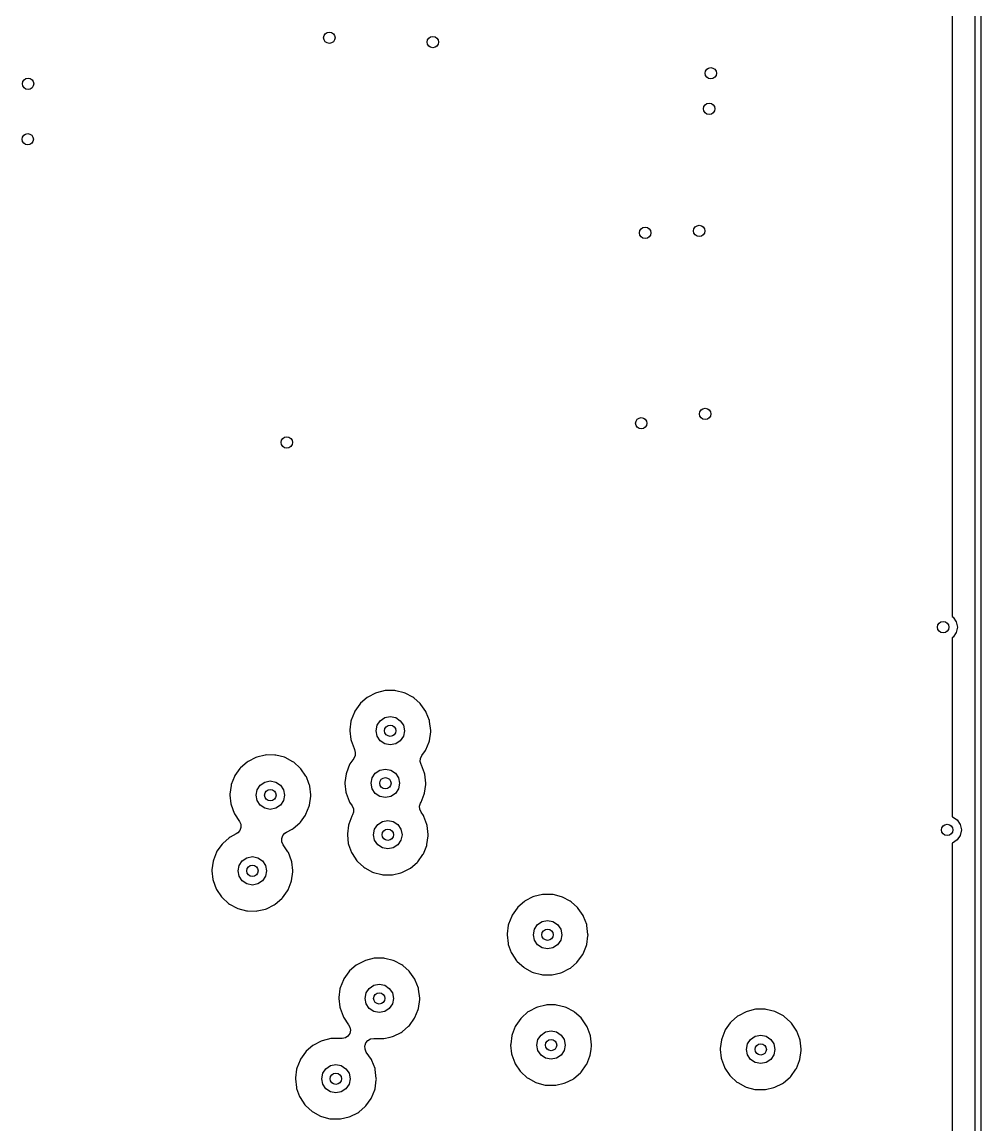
# Model space of a CAD drawing. Extents: x 0 to 4.25, y -4.33 to 0.
# Drawn here: x 3.59 to 4.254, y -3.536 to -2.772 of the extents above; entities that cross this region are included whole.
import ezdxf

# ---------------------------------------------------------------- set-up
doc = ezdxf.new("R2010")
doc.units = 0
doc.header["$MEASUREMENT"] = 0
doc.layers.add('BLACK', color=7, linetype='CONTINUOUS')

msp = doc.modelspace()

# ---------------------------------------------------------------- linework, layer by layer
at = {"layer": 'BLACK', "linetype": 'CONTINUOUS'}
for p, q in [((4.25394, 0), (4.25394, -4.33071)), ((4.25, -4.32874), (4.25, -0.001969)), ((4.23401, -2.48676), (4.23401, -3.18345)), ((4.23401, -3.18345), (4.23475, -3.18395)), ((4.23475, -3.18395), (4.23689, -3.18714)), ((4.23689, -3.18714), (4.23764, -3.19091)), ((4.23764, -3.19091), (4.23689, -3.19467)), ((4.23475, -3.19787), (4.23401, -3.19836)), ((4.23401, -3.19836), (4.23401, -3.32218)), ((4.23689, -3.19467), (4.23475, -3.19787)), ((3.83479, -3.23653), (3.82945, -3.23929)), ((3.83546, -3.23629), (3.83479, -3.23653)), ((3.84131, -3.23488), (3.83546, -3.23629)), ((3.84202, -3.2348), (3.84131, -3.23488)), ((3.84804, -3.23483), (3.84202, -3.2348)), ((3.84874, -3.23492), (3.84804, -3.23483)), ((3.85458, -3.23639), (3.84874, -3.23492)), ((3.85524, -3.23664), (3.85458, -3.23639)), ((3.86056, -3.23946), (3.85524, -3.23664)), ((3.82385, -3.24418), (3.82039, -3.2491)), ((3.82432, -3.24365), (3.82385, -3.24418)), ((3.82886, -3.23969), (3.82432, -3.24365)), ((3.82945, -3.23929), (3.82886, -3.23969)), ((3.86114, -3.23986), (3.86056, -3.23946)), ((3.86564, -3.24387), (3.86114, -3.23986)), ((3.86611, -3.2444), (3.86564, -3.24387)), ((3.86952, -3.24936), (3.86611, -3.2444)), ((3.82005, -3.24973), (3.81786, -3.25533)), ((3.82039, -3.2491), (3.82005, -3.24973)), ((3.83792, -3.25568), (3.84112, -3.25354)), ((3.84112, -3.25354), (3.84488, -3.2528)), ((3.84488, -3.2528), (3.84865, -3.25354)), ((3.84865, -3.25354), (3.85184, -3.25568)), ((3.86985, -3.24999), (3.86952, -3.24936)), ((3.87197, -3.25562), (3.86985, -3.24999)), ((3.81769, -3.25602), (3.8169, -3.26199)), ((3.81786, -3.25533), (3.81769, -3.25602)), ((3.83504, -3.26264), (3.83579, -3.25887)), ((3.83579, -3.25887), (3.83792, -3.25568)), ((3.85184, -3.25568), (3.85398, -3.25887)), ((3.85398, -3.25887), (3.85472, -3.26264)), ((3.87214, -3.25631), (3.87197, -3.25562)), ((3.87289, -3.26245), (3.87214, -3.25631)), ((3.8169, -3.26199), (3.8169, -3.2627)), ((3.8169, -3.2627), (3.81756, -3.26868)), ((3.81756, -3.26868), (3.81772, -3.26937)), ((3.83579, -3.2664), (3.83504, -3.26264)), ((3.83792, -3.2696), (3.83579, -3.2664)), ((3.85398, -3.2664), (3.85184, -3.2696)), ((3.85472, -3.26264), (3.85398, -3.2664)), ((3.872, -3.26954), (3.87288, -3.26341)), ((3.87288, -3.26341), (3.87291, -3.26303)), ((3.87291, -3.26283), (3.87289, -3.26245)), ((3.87291, -3.26303), (3.87291, -3.26283)), ((3.81772, -3.26937), (3.81979, -3.27503)), ((3.81979, -3.27503), (3.82008, -3.27559)), ((3.82008, -3.27559), (3.8207, -3.27771)), ((3.84112, -3.27173), (3.83792, -3.2696)), ((3.84488, -3.27248), (3.84112, -3.27173)), ((3.84865, -3.27173), (3.84488, -3.27248)), ((3.85184, -3.2696), (3.84865, -3.27173)), ((3.86677, -3.27986), (3.86923, -3.27643)), ((3.86923, -3.27643), (3.86958, -3.27581)), ((3.86958, -3.27581), (3.87182, -3.27022)), ((3.87182, -3.27022), (3.872, -3.26954)), ((3.74583, -3.28434), (3.74129, -3.2883)), ((3.74641, -3.28394), (3.74583, -3.28434)), ((3.75176, -3.28118), (3.74641, -3.28394)), ((3.75243, -3.28093), (3.75176, -3.28118)), ((3.75828, -3.27953), (3.75243, -3.28093)), ((3.75899, -3.27944), (3.75828, -3.27953)), ((3.76501, -3.27948), (3.75899, -3.27944)), ((3.76571, -3.27956), (3.76501, -3.27948)), ((3.77155, -3.28103), (3.76571, -3.27956)), ((3.77221, -3.28128), (3.77155, -3.28103)), ((3.77753, -3.2841), (3.77221, -3.28128)), ((3.77811, -3.28451), (3.77753, -3.2841)), ((3.81964, -3.28177), (3.817, -3.28552)), ((3.82051, -3.27991), (3.81964, -3.28177)), ((3.8207, -3.27771), (3.82051, -3.27991)), ((3.86568, -3.28403), (3.86584, -3.28184)), ((3.86632, -3.28614), (3.86568, -3.28403)), ((3.86584, -3.28184), (3.86677, -3.27986)), ((3.74082, -3.28882), (3.73736, -3.29375)), ((3.74129, -3.2883), (3.74082, -3.28882)), ((3.78261, -3.28851), (3.77811, -3.28451)), ((3.78308, -3.28904), (3.78261, -3.28851)), ((3.78649, -3.294), (3.78308, -3.28904)), ((3.81448, -3.29175), (3.8143, -3.29244)), ((3.81667, -3.28614), (3.81448, -3.29175)), ((3.817, -3.28552), (3.81667, -3.28614)), ((3.8324, -3.29529), (3.83454, -3.2921)), ((3.83454, -3.2921), (3.83773, -3.28996)), ((3.83773, -3.28996), (3.8415, -3.28921)), ((3.8415, -3.28921), (3.84526, -3.28996)), ((3.84526, -3.28996), (3.84846, -3.2921)), ((3.84846, -3.2921), (3.85059, -3.29529)), ((3.86646, -3.2864), (3.86632, -3.28614)), ((3.86859, -3.29204), (3.86646, -3.2864)), ((3.86876, -3.29272), (3.86859, -3.29204)), ((3.73702, -3.29437), (3.73483, -3.29998)), ((3.73736, -3.29375), (3.73702, -3.29437)), ((3.75489, -3.30032), (3.75808, -3.29819)), ((3.75808, -3.29819), (3.76185, -3.29744)), ((3.76185, -3.29744), (3.76562, -3.29819)), ((3.76562, -3.29819), (3.76881, -3.30032)), ((3.78681, -3.29463), (3.78649, -3.294)), ((3.78851, -3.29912), (3.78681, -3.29463)), ((3.78894, -3.30026), (3.78851, -3.29912)), ((3.81352, -3.29841), (3.81351, -3.29912)), ((3.81351, -3.29912), (3.81417, -3.3051)), ((3.8143, -3.29244), (3.81352, -3.29841)), ((3.83165, -3.29906), (3.8324, -3.29529)), ((3.8324, -3.30282), (3.83165, -3.29906)), ((3.85059, -3.29529), (3.85134, -3.29906)), ((3.85134, -3.29906), (3.85059, -3.30282)), ((3.8695, -3.29887), (3.86876, -3.29272)), ((3.86949, -3.29983), (3.86952, -3.29945)), ((3.86952, -3.29925), (3.8695, -3.29887)), ((3.86952, -3.29945), (3.86952, -3.29925)), ((3.73387, -3.30664), (3.73386, -3.30734)), ((3.73386, -3.30734), (3.73452, -3.31333)), ((3.73466, -3.30067), (3.73387, -3.30664)), ((3.73483, -3.29998), (3.73466, -3.30067)), ((3.75201, -3.30728), (3.75276, -3.30352)), ((3.75276, -3.31105), (3.75201, -3.30728)), ((3.75276, -3.30352), (3.75489, -3.30032)), ((3.76881, -3.30032), (3.77094, -3.30352)), ((3.77094, -3.30352), (3.77169, -3.30728)), ((3.77169, -3.30728), (3.77094, -3.31105)), ((3.78909, -3.30085), (3.78894, -3.30026)), ((3.78911, -3.30095), (3.78909, -3.30085)), ((3.78985, -3.30709), (3.78911, -3.30095)), ((3.78988, -3.30748), (3.78985, -3.30709)), ((3.81417, -3.3051), (3.81433, -3.30579)), ((3.81433, -3.30579), (3.8164, -3.31144)), ((3.83454, -3.30601), (3.8324, -3.30282)), ((3.83773, -3.30815), (3.83454, -3.30601)), ((3.84846, -3.30601), (3.84526, -3.30815)), ((3.85059, -3.30282), (3.84846, -3.30601)), ((3.86619, -3.31223), (3.86844, -3.30664)), ((3.86844, -3.30664), (3.86862, -3.30596)), ((3.86862, -3.30596), (3.86949, -3.29983)), ((3.73452, -3.31333), (3.73469, -3.31402)), ((3.73469, -3.31402), (3.73676, -3.31967)), ((3.75489, -3.31424), (3.75276, -3.31105)), ((3.75808, -3.31638), (3.75489, -3.31424)), ((3.76881, -3.31424), (3.76562, -3.31638)), ((3.77094, -3.31105), (3.76881, -3.31424)), ((3.78654, -3.32045), (3.78879, -3.31487)), ((3.78879, -3.31487), (3.78897, -3.31418)), ((3.78897, -3.31418), (3.78984, -3.30806)), ((3.78984, -3.30806), (3.78987, -3.30767)), ((3.78987, -3.30767), (3.78988, -3.30748)), ((3.8164, -3.31144), (3.81672, -3.31208)), ((3.81672, -3.31208), (3.8185, -3.31472)), ((3.8185, -3.31472), (3.81937, -3.31674)), ((3.8415, -3.3089), (3.83773, -3.30815)), ((3.84526, -3.30815), (3.8415, -3.3089)), ((3.86522, -3.31481), (3.86591, -3.31274)), ((3.86533, -3.31701), (3.86522, -3.31481)), ((3.86591, -3.31274), (3.86619, -3.31223)), ((3.73676, -3.31967), (3.73708, -3.3203)), ((3.73708, -3.3203), (3.74052, -3.32543)), ((3.76185, -3.31713), (3.75808, -3.31638)), ((3.76562, -3.31638), (3.76185, -3.31713)), ((3.78269, -3.32596), (3.7862, -3.32108)), ((3.7862, -3.32108), (3.78654, -3.32045)), ((3.81836, -3.32173), (3.81617, -3.32734)), ((3.81881, -3.3209), (3.81836, -3.32173)), ((3.81945, -3.31895), (3.81881, -3.3209)), ((3.81937, -3.31674), (3.81945, -3.31895)), ((3.86622, -3.31903), (3.86533, -3.31701)), ((3.86782, -3.32137), (3.86622, -3.31903)), ((3.86815, -3.32199), (3.86782, -3.32137)), ((3.87028, -3.32763), (3.86815, -3.32199)), ((4.23401, -3.32218), (4.23432, -3.32225)), ((4.23432, -3.32225), (4.23751, -3.32438)), ((3.74052, -3.32543), (3.7414, -3.32746)), ((3.74148, -3.32966), (3.74076, -3.33174)), ((3.7414, -3.32746), (3.74148, -3.32966)), ((3.77763, -3.3304), (3.78221, -3.32649)), ((3.78221, -3.32649), (3.78269, -3.32596)), ((3.816, -3.32803), (3.81521, -3.334)), ((3.81617, -3.32734), (3.816, -3.32803)), ((3.8341, -3.33088), (3.83623, -3.32769)), ((3.83623, -3.32769), (3.83942, -3.32555)), ((3.83942, -3.32555), (3.84319, -3.3248)), ((3.84319, -3.3248), (3.84696, -3.32555)), ((3.84696, -3.32555), (3.85015, -3.32769)), ((3.85015, -3.32769), (3.85228, -3.33088)), ((3.87045, -3.32831), (3.87028, -3.32763)), ((3.87119, -3.33446), (3.87045, -3.32831)), ((4.23751, -3.32438), (4.23964, -3.32757)), ((4.23964, -3.32757), (4.24039, -3.33134)), ((3.73339, -3.33674), (3.72885, -3.3407)), ((3.73397, -3.33634), (3.73339, -3.33674)), ((3.73829, -3.33411), (3.73397, -3.33634)), ((3.73933, -3.33343), (3.73829, -3.33411)), ((3.74076, -3.33174), (3.73933, -3.33343)), ((3.76973, -3.33737), (3.77043, -3.33528)), ((3.76984, -3.33957), (3.76973, -3.33737)), ((3.77043, -3.33528), (3.77184, -3.33358)), ((3.77184, -3.33358), (3.77298, -3.33283)), ((3.77298, -3.33283), (3.77704, -3.33079)), ((3.77704, -3.33079), (3.77763, -3.3304)), ((3.81521, -3.334), (3.8152, -3.33471)), ((3.8152, -3.33471), (3.81586, -3.34069)), ((3.83335, -3.33465), (3.8341, -3.33088)), ((3.8341, -3.33841), (3.83335, -3.33465)), ((3.85228, -3.33088), (3.85303, -3.33465)), ((3.85303, -3.33465), (3.85228, -3.33841)), ((3.87031, -3.34155), (3.87118, -3.33542)), ((3.87118, -3.33542), (3.87121, -3.33504)), ((3.87121, -3.33484), (3.87119, -3.33446)), ((3.87121, -3.33504), (3.87121, -3.33484)), ((4.23964, -3.33511), (4.23751, -3.3383)), ((4.24039, -3.33134), (4.23964, -3.33511)), ((3.72838, -3.34122), (3.72491, -3.34615)), ((3.72885, -3.3407), (3.72838, -3.34122)), ((3.77073, -3.34159), (3.76984, -3.33957)), ((3.77405, -3.34641), (3.77073, -3.34159)), ((3.81586, -3.34069), (3.81602, -3.34138)), ((3.81602, -3.34138), (3.81809, -3.34703)), ((3.83623, -3.34161), (3.8341, -3.33841)), ((3.83942, -3.34374), (3.83623, -3.34161)), ((3.84319, -3.34449), (3.83942, -3.34374)), ((3.84696, -3.34374), (3.84319, -3.34449)), ((3.85015, -3.34161), (3.84696, -3.34374)), ((3.85228, -3.33841), (3.85015, -3.34161)), ((3.86788, -3.34782), (3.87013, -3.34223)), ((3.87013, -3.34223), (3.87031, -3.34155)), ((4.23432, -3.34043), (4.23401, -3.34049)), ((4.23401, -3.34049), (4.23401, -3.60809)), ((4.23751, -3.3383), (4.23432, -3.34043)), ((3.72222, -3.35307), (3.72143, -3.35904)), ((3.72239, -3.35238), (3.72222, -3.35307)), ((3.72458, -3.34677), (3.72239, -3.35238)), ((3.72491, -3.34615), (3.72458, -3.34677)), ((3.74032, -3.35592), (3.74245, -3.35273)), ((3.74245, -3.35273), (3.74564, -3.35059)), ((3.74564, -3.35059), (3.74941, -3.34984)), ((3.74941, -3.34984), (3.75318, -3.35059)), ((3.75318, -3.35059), (3.75637, -3.35273)), ((3.75637, -3.35273), (3.7585, -3.35592)), ((3.77437, -3.34703), (3.77405, -3.34641)), ((3.7765, -3.35267), (3.77437, -3.34703)), ((3.77667, -3.35335), (3.7765, -3.35267)), ((3.81809, -3.34703), (3.81842, -3.34767)), ((3.81842, -3.34767), (3.82177, -3.35266)), ((3.82177, -3.35266), (3.82224, -3.3532)), ((3.82224, -3.3532), (3.82669, -3.35725)), ((3.86403, -3.35333), (3.86754, -3.34844)), ((3.86754, -3.34844), (3.86788, -3.34782)), ((3.72143, -3.35904), (3.72142, -3.35975)), ((3.72142, -3.35975), (3.72208, -3.36573)), ((3.73957, -3.35969), (3.74032, -3.35592)), ((3.74032, -3.36345), (3.73957, -3.35969)), ((3.7585, -3.35592), (3.75925, -3.35969)), ((3.75925, -3.35969), (3.7585, -3.36345)), ((3.77653, -3.36659), (3.7774, -3.36046)), ((3.77741, -3.35949), (3.77667, -3.35335)), ((3.7774, -3.36046), (3.77743, -3.36008)), ((3.77743, -3.35988), (3.77741, -3.35949)), ((3.77743, -3.36008), (3.77743, -3.35988)), ((3.82669, -3.35725), (3.82727, -3.35766)), ((3.82727, -3.35766), (3.83256, -3.36053)), ((3.83256, -3.36053), (3.83322, -3.3608)), ((3.83322, -3.3608), (3.83904, -3.36232)), ((3.853, -3.36086), (3.85838, -3.35815)), ((3.85838, -3.35815), (3.85897, -3.35776)), ((3.85897, -3.35776), (3.86355, -3.35385)), ((3.86355, -3.35385), (3.86403, -3.35333)), ((3.72208, -3.36573), (3.72225, -3.36642)), ((3.72225, -3.36642), (3.72431, -3.37207)), ((3.74245, -3.36664), (3.74032, -3.36345)), ((3.74564, -3.36878), (3.74245, -3.36664)), ((3.75637, -3.36664), (3.75318, -3.36878)), ((3.7585, -3.36345), (3.75637, -3.36664)), ((3.7741, -3.37286), (3.77635, -3.36727)), ((3.77635, -3.36727), (3.77653, -3.36659)), ((3.83904, -3.36232), (3.83974, -3.36242)), ((3.83974, -3.36242), (3.84576, -3.36251)), ((3.84576, -3.36251), (3.84647, -3.36244)), ((3.84647, -3.36244), (3.85233, -3.3611)), ((3.85233, -3.3611), (3.853, -3.36086)), ((3.72431, -3.37207), (3.72464, -3.37271)), ((3.72464, -3.37271), (3.72799, -3.3777)), ((3.74941, -3.36953), (3.74564, -3.36878)), ((3.75318, -3.36878), (3.74941, -3.36953)), ((3.77025, -3.37837), (3.77376, -3.37348)), ((3.77376, -3.37348), (3.7741, -3.37286)), ((3.95095, -3.37606), (3.95025, -3.37614)), ((3.95697, -3.37609), (3.95095, -3.37606)), ((3.95768, -3.37618), (3.95697, -3.37609)), ((3.72799, -3.3777), (3.72846, -3.37824)), ((3.72846, -3.37824), (3.73291, -3.38229)), ((3.73291, -3.38229), (3.73349, -3.3827)), ((3.73349, -3.3827), (3.73878, -3.38557)), ((3.75922, -3.38589), (3.7646, -3.38319)), ((3.7646, -3.38319), (3.76519, -3.3828)), ((3.76519, -3.3828), (3.76977, -3.37889)), ((3.76977, -3.37889), (3.77025, -3.37837)), ((3.9378, -3.38095), (3.93326, -3.38491)), ((3.93838, -3.38055), (3.9378, -3.38095)), ((3.94373, -3.37779), (3.93838, -3.38055)), ((3.9444, -3.37754), (3.94373, -3.37779)), ((3.95025, -3.37614), (3.9444, -3.37754)), ((3.96352, -3.37764), (3.95768, -3.37618)), ((3.96418, -3.3779), (3.96352, -3.37764)), ((3.9695, -3.38072), (3.96418, -3.3779)), ((3.97008, -3.38112), (3.9695, -3.38072)), ((3.97458, -3.38513), (3.97008, -3.38112)), ((3.73878, -3.38557), (3.73944, -3.38583)), ((3.73944, -3.38583), (3.74526, -3.38736)), ((3.74526, -3.38736), (3.74596, -3.38746)), ((3.74596, -3.38746), (3.75198, -3.38755)), ((3.75198, -3.38755), (3.75269, -3.38748)), ((3.75269, -3.38748), (3.75856, -3.38613)), ((3.75856, -3.38613), (3.75922, -3.38589)), ((3.92899, -3.39099), (3.9268, -3.39659)), ((3.92932, -3.39036), (3.92899, -3.39099)), ((3.93279, -3.38544), (3.92932, -3.39036)), ((3.93326, -3.38491), (3.93279, -3.38544)), ((3.97504, -3.38566), (3.97458, -3.38513)), ((3.97845, -3.39062), (3.97504, -3.38566)), ((3.97878, -3.39125), (3.97845, -3.39062)), ((3.98091, -3.39688), (3.97878, -3.39125)), ((3.92663, -3.39728), (3.92584, -3.40325)), ((3.9268, -3.39659), (3.92663, -3.39728)), ((3.94473, -3.40013), (3.94686, -3.39694)), ((3.94686, -3.39694), (3.95005, -3.3948)), ((3.95005, -3.3948), (3.95382, -3.39406)), ((3.95382, -3.39406), (3.95759, -3.3948)), ((3.95759, -3.3948), (3.96078, -3.39694)), ((3.96078, -3.39694), (3.96291, -3.40013)), ((3.98108, -3.39757), (3.98091, -3.39688)), ((3.98182, -3.40371), (3.98108, -3.39757)), ((3.92584, -3.40325), (3.92583, -3.40396)), ((3.92583, -3.40396), (3.92649, -3.40994)), ((3.94398, -3.4039), (3.94473, -3.40013)), ((3.94473, -3.40766), (3.94398, -3.4039)), ((3.96291, -3.40013), (3.96366, -3.4039)), ((3.96366, -3.4039), (3.96291, -3.40766)), ((3.98094, -3.4108), (3.98181, -3.40467)), ((3.98181, -3.40467), (3.98184, -3.40429)), ((3.98184, -3.40409), (3.98182, -3.40371)), ((3.98184, -3.40429), (3.98184, -3.40409)), ((3.92649, -3.40994), (3.92665, -3.41063)), ((3.92665, -3.41063), (3.92872, -3.41629)), ((3.94686, -3.41086), (3.94473, -3.40766)), ((3.95005, -3.41299), (3.94686, -3.41086)), ((3.95382, -3.41374), (3.95005, -3.41299)), ((3.95759, -3.41299), (3.95382, -3.41374)), ((3.96078, -3.41086), (3.95759, -3.41299)), ((3.96291, -3.40766), (3.96078, -3.41086)), ((3.97851, -3.41707), (3.98076, -3.41148)), ((3.98076, -3.41148), (3.98094, -3.4108)), ((3.8272, -3.42193), (3.82185, -3.42469)), ((3.82786, -3.42168), (3.8272, -3.42193)), ((3.83371, -3.42027), (3.82786, -3.42168)), ((3.83442, -3.42019), (3.83371, -3.42027)), ((3.84044, -3.42022), (3.83442, -3.42019)), ((3.84114, -3.42031), (3.84044, -3.42022)), ((3.84698, -3.42178), (3.84114, -3.42031)), ((3.84764, -3.42203), (3.84698, -3.42178)), ((3.92872, -3.41629), (3.92905, -3.41692)), ((3.92905, -3.41692), (3.9324, -3.42191)), ((3.9324, -3.42191), (3.93287, -3.42245)), ((3.97466, -3.42258), (3.97817, -3.41769)), ((3.97817, -3.41769), (3.97851, -3.41707)), ((3.81625, -3.42957), (3.81279, -3.4345)), ((3.81672, -3.42904), (3.81625, -3.42957)), ((3.82126, -3.42509), (3.81672, -3.42904)), ((3.82185, -3.42469), (3.82126, -3.42509)), ((3.85296, -3.42485), (3.84764, -3.42203)), ((3.85355, -3.42525), (3.85296, -3.42485)), ((3.85804, -3.42926), (3.85355, -3.42525)), ((3.85851, -3.42979), (3.85804, -3.42926)), ((3.93287, -3.42245), (3.93732, -3.4265)), ((3.93732, -3.4265), (3.9379, -3.42691)), ((3.9379, -3.42691), (3.94319, -3.42979)), ((3.96363, -3.43011), (3.96901, -3.4274)), ((3.96901, -3.4274), (3.9696, -3.42701)), ((3.9696, -3.42701), (3.97418, -3.4231)), ((3.97418, -3.4231), (3.97466, -3.42258)), ((3.81245, -3.43512), (3.81027, -3.44073)), ((3.81279, -3.4345), (3.81245, -3.43512)), ((3.86192, -3.43475), (3.85851, -3.42979)), ((3.86225, -3.43538), (3.86192, -3.43475)), ((3.86438, -3.44101), (3.86225, -3.43538)), ((3.94319, -3.42979), (3.94385, -3.43005)), ((3.94385, -3.43005), (3.94967, -3.43157)), ((3.94967, -3.43157), (3.95037, -3.43167)), ((3.95037, -3.43167), (3.95639, -3.43177)), ((3.95639, -3.43177), (3.9571, -3.43169)), ((3.9571, -3.43169), (3.96296, -3.43035)), ((3.96296, -3.43035), (3.96363, -3.43011)), ((3.81009, -3.44142), (3.8093, -3.44738)), ((3.81027, -3.44073), (3.81009, -3.44142)), ((3.82744, -3.44803), (3.82819, -3.44426)), ((3.82819, -3.44426), (3.83032, -3.44107)), ((3.83032, -3.44107), (3.83352, -3.43894)), ((3.83352, -3.43894), (3.83728, -3.43819)), ((3.83728, -3.43819), (3.84105, -3.43894)), ((3.84105, -3.43894), (3.84424, -3.44107)), ((3.84424, -3.44107), (3.84638, -3.44426)), ((3.84638, -3.44426), (3.84713, -3.44803)), ((3.86454, -3.4417), (3.86438, -3.44101)), ((3.86529, -3.44784), (3.86454, -3.4417)), ((3.8093, -3.44738), (3.8093, -3.44809)), ((3.8093, -3.44809), (3.80996, -3.45408)), ((3.82819, -3.4518), (3.82744, -3.44803)), ((3.83032, -3.45499), (3.82819, -3.4518)), ((3.84638, -3.4518), (3.84424, -3.45499)), ((3.84713, -3.44803), (3.84638, -3.4518)), ((3.86441, -3.45493), (3.86528, -3.44881)), ((3.86528, -3.44881), (3.86531, -3.44842)), ((3.86531, -3.44823), (3.86529, -3.44784)), ((3.86531, -3.44842), (3.86531, -3.44823)), ((3.9534, -3.45251), (3.95269, -3.4526)), ((3.95942, -3.45255), (3.9534, -3.45251)), ((3.80996, -3.45408), (3.81012, -3.45477)), ((3.81012, -3.45477), (3.81219, -3.46042)), ((3.83352, -3.45712), (3.83032, -3.45499)), ((3.83728, -3.45787), (3.83352, -3.45712)), ((3.84105, -3.45712), (3.83728, -3.45787)), ((3.84424, -3.45499), (3.84105, -3.45712)), ((3.86198, -3.4612), (3.86422, -3.45562)), ((3.86422, -3.45562), (3.86441, -3.45493)), ((3.94024, -3.45741), (3.9357, -3.46137)), ((3.94082, -3.45701), (3.94024, -3.45741)), ((3.94617, -3.45425), (3.94082, -3.45701)), ((3.94684, -3.454), (3.94617, -3.45425)), ((3.95269, -3.4526), (3.94684, -3.454)), ((3.96012, -3.45264), (3.95942, -3.45255)), ((3.96596, -3.4541), (3.96012, -3.45264)), ((3.96662, -3.45436), (3.96596, -3.4541)), ((3.97194, -3.45717), (3.96662, -3.45436)), ((3.97252, -3.45758), (3.97194, -3.45717)), ((3.97702, -3.46158), (3.97252, -3.45758)), ((4.08598, -3.46), (4.08539, -3.4604)), ((4.09133, -3.45724), (4.08598, -3.46)), ((4.092, -3.45699), (4.09133, -3.45724)), ((4.09785, -3.45559), (4.092, -3.45699)), ((4.09855, -3.45551), (4.09785, -3.45559)), ((4.10457, -3.45554), (4.09855, -3.45551)), ((4.10528, -3.45563), (4.10457, -3.45554)), ((4.11111, -3.45709), (4.10528, -3.45563)), ((4.11178, -3.45735), (4.11111, -3.45709)), ((4.1171, -3.46016), (4.11178, -3.45735)), ((3.81219, -3.46042), (3.81251, -3.46105)), ((3.81251, -3.46105), (3.81607, -3.46635)), ((3.81607, -3.46635), (3.81604, -3.46637)), ((3.81604, -3.46637), (3.81693, -3.4679)), ((3.85306, -3.47114), (3.85764, -3.46723)), ((3.85764, -3.46723), (3.85812, -3.46671)), ((3.85812, -3.46671), (3.86164, -3.46182)), ((3.86164, -3.46182), (3.86198, -3.4612)), ((3.93143, -3.46744), (3.92924, -3.47305)), ((3.93176, -3.46682), (3.93143, -3.46744)), ((3.93523, -3.46189), (3.93176, -3.46682)), ((3.9357, -3.46137), (3.93523, -3.46189)), ((3.97749, -3.46211), (3.97702, -3.46158)), ((3.9809, -3.46708), (3.97749, -3.46211)), ((3.98122, -3.4677), (3.9809, -3.46708)), ((3.98335, -3.47334), (3.98122, -3.4677)), ((4.08038, -3.46488), (4.07692, -3.46981)), ((4.08086, -3.46436), (4.08038, -3.46488)), ((4.08539, -3.4604), (4.08086, -3.46436)), ((4.11768, -3.46057), (4.1171, -3.46016)), ((4.12217, -3.46457), (4.11768, -3.46057)), ((4.12264, -3.46511), (4.12217, -3.46457)), ((4.12605, -3.47007), (4.12264, -3.46511)), ((3.81381, -3.47536), (3.81167, -3.4759)), ((3.8156, -3.47408), (3.81381, -3.47536)), ((3.81681, -3.47223), (3.8156, -3.47408)), ((3.81728, -3.47008), (3.81681, -3.47223)), ((3.81693, -3.4679), (3.81728, -3.47008)), ((3.84056, -3.47583), (3.84475, -3.47487)), ((3.84475, -3.47487), (3.84643, -3.47448)), ((3.84643, -3.47448), (3.8471, -3.47424)), ((3.8471, -3.47424), (3.85247, -3.47154)), ((3.85247, -3.47154), (3.85306, -3.47114)), ((3.92907, -3.47374), (3.92828, -3.47971)), ((3.92924, -3.47305), (3.92907, -3.47374)), ((3.94717, -3.47659), (3.9493, -3.47339)), ((3.9493, -3.47339), (3.95249, -3.47126)), ((3.95249, -3.47126), (3.95626, -3.47051)), ((3.95626, -3.47051), (3.96003, -3.47126)), ((3.96003, -3.47126), (3.96322, -3.47339)), ((3.96322, -3.47339), (3.96535, -3.47659)), ((3.98352, -3.47402), (3.98335, -3.47334)), ((3.98426, -3.48016), (3.98352, -3.47402)), ((4.07659, -3.47043), (4.0744, -3.47604)), ((4.07692, -3.46981), (4.07659, -3.47043)), ((4.09446, -3.47639), (4.09765, -3.47425)), ((4.09765, -3.47425), (4.10142, -3.4735)), ((4.10142, -3.4735), (4.10518, -3.47425)), ((4.10518, -3.47425), (4.10838, -3.47639)), ((4.12638, -3.4707), (4.12605, -3.47007)), ((4.12851, -3.47633), (4.12638, -3.4707)), ((3.79122, -3.48072), (3.78668, -3.48467)), ((3.79181, -3.48032), (3.79122, -3.48072)), ((3.79716, -3.47756), (3.79181, -3.48032)), ((3.79782, -3.47731), (3.79716, -3.47756)), ((3.80368, -3.4759), (3.79782, -3.47731)), ((3.80438, -3.47582), (3.80368, -3.4759)), ((3.8104, -3.47585), (3.80438, -3.47582)), ((3.81053, -3.47587), (3.8104, -3.47585)), ((3.81167, -3.4759), (3.81053, -3.47587)), ((3.8273, -3.48096), (3.82749, -3.48042)), ((3.82741, -3.48316), (3.8273, -3.48096)), ((3.82749, -3.48042), (3.828, -3.47887)), ((3.828, -3.47887), (3.82941, -3.47717)), ((3.82941, -3.47717), (3.83133, -3.47609)), ((3.83133, -3.47609), (3.83352, -3.47579)), ((3.83352, -3.47579), (3.8337, -3.4758)), ((3.8337, -3.4758), (3.83986, -3.4759)), ((3.83986, -3.4759), (3.84056, -3.47583)), ((3.92828, -3.47971), (3.92827, -3.48042)), ((3.92827, -3.48042), (3.92893, -3.4864)), ((3.94642, -3.48035), (3.94717, -3.47659)), ((3.94717, -3.48412), (3.94642, -3.48035)), ((3.96535, -3.47659), (3.9661, -3.48035)), ((3.9661, -3.48035), (3.96535, -3.48412)), ((3.98393, -3.48341), (3.98401, -3.48286)), ((3.98401, -3.48286), (3.98425, -3.48113)), ((3.98401, -3.48286), (3.98401, -3.48286)), ((3.98425, -3.48113), (3.98428, -3.48075)), ((3.98429, -3.48055), (3.98426, -3.48016)), ((3.98428, -3.48075), (3.98429, -3.48055)), ((4.07344, -3.4827), (4.07343, -3.48341)), ((4.07422, -3.47673), (4.07344, -3.4827)), ((4.0744, -3.47604), (4.07422, -3.47673)), ((4.09157, -3.48335), (4.09232, -3.47958)), ((4.09232, -3.47958), (4.09446, -3.47639)), ((4.10838, -3.47639), (4.11051, -3.47958)), ((4.11051, -3.47958), (4.11126, -3.48335)), ((4.12868, -3.47702), (4.12851, -3.47633)), ((4.12942, -3.48316), (4.12868, -3.47702)), ((3.78275, -3.49013), (3.78241, -3.49075)), ((3.78621, -3.4852), (3.78275, -3.49013)), ((3.78668, -3.48467), (3.78621, -3.4852)), ((3.8283, -3.48518), (3.82741, -3.48316)), ((3.83188, -3.49038), (3.8283, -3.48518)), ((3.83221, -3.49101), (3.83188, -3.49038)), ((3.92893, -3.4864), (3.9291, -3.48709)), ((3.9291, -3.48709), (3.93116, -3.49274)), ((3.9493, -3.48731), (3.94717, -3.48412)), ((3.95249, -3.48945), (3.9493, -3.48731)), ((3.95626, -3.4902), (3.95249, -3.48945)), ((3.96003, -3.48945), (3.95626, -3.4902)), ((3.96322, -3.48731), (3.96003, -3.48945)), ((3.96535, -3.48412), (3.96322, -3.48731)), ((3.98095, -3.49353), (3.9832, -3.48794)), ((3.9832, -3.48794), (3.98338, -3.48725)), ((3.98338, -3.48725), (3.98393, -3.48341)), ((4.07343, -3.48341), (4.07409, -3.48939)), ((4.07409, -3.48939), (4.07425, -3.49008)), ((4.07425, -3.49008), (4.07632, -3.49574)), ((4.09232, -3.48711), (4.09157, -3.48335)), ((4.09446, -3.49031), (4.09232, -3.48711)), ((4.09765, -3.49244), (4.09446, -3.49031)), ((4.10838, -3.49031), (4.10518, -3.49244)), ((4.11051, -3.48711), (4.10838, -3.49031)), ((4.11126, -3.48335), (4.11051, -3.48711)), ((4.12836, -3.49093), (4.12854, -3.49025)), ((4.12854, -3.49025), (4.12941, -3.48412)), ((4.12941, -3.48412), (4.12944, -3.48374)), ((4.12944, -3.48354), (4.12942, -3.48316)), ((4.12944, -3.48374), (4.12944, -3.48354)), ((3.78005, -3.49705), (3.77927, -3.50301)), ((3.78023, -3.49636), (3.78005, -3.49705)), ((3.78241, -3.49075), (3.78023, -3.49636)), ((3.79815, -3.49989), (3.80028, -3.4967)), ((3.80028, -3.4967), (3.80348, -3.49457)), ((3.80348, -3.49457), (3.80724, -3.49382)), ((3.80724, -3.49382), (3.81101, -3.49457)), ((3.81101, -3.49457), (3.8142, -3.4967)), ((3.8142, -3.4967), (3.81634, -3.49989)), ((3.83434, -3.49664), (3.83221, -3.49101)), ((3.83451, -3.49733), (3.83434, -3.49664)), ((3.83525, -3.50347), (3.83451, -3.49733)), ((3.93116, -3.49274), (3.93149, -3.49337)), ((3.93149, -3.49337), (3.93484, -3.49837)), ((3.9771, -3.49904), (3.98061, -3.49415)), ((3.98061, -3.49415), (3.98095, -3.49353)), ((4.07632, -3.49574), (4.07664, -3.49637)), ((4.07664, -3.49637), (4.08, -3.50136)), ((4.10142, -3.49319), (4.09765, -3.49244)), ((4.10518, -3.49244), (4.10142, -3.49319)), ((4.12226, -3.50203), (4.12577, -3.49714)), ((4.12577, -3.49714), (4.12611, -3.49652)), ((4.12611, -3.49652), (4.12836, -3.49093)), ((3.77927, -3.50301), (3.77926, -3.50372)), ((3.77926, -3.50372), (3.77992, -3.50971)), ((3.7974, -3.50366), (3.79815, -3.49989)), ((3.79815, -3.50743), (3.7974, -3.50366)), ((3.81634, -3.49989), (3.81709, -3.50366)), ((3.81709, -3.50366), (3.81634, -3.50743)), ((3.83437, -3.51056), (3.83524, -3.50444)), ((3.83524, -3.50444), (3.83527, -3.50405)), ((3.83527, -3.50386), (3.83525, -3.50347)), ((3.83527, -3.50405), (3.83527, -3.50386)), ((3.93484, -3.49837), (3.93531, -3.49891)), ((3.93531, -3.49891), (3.93976, -3.50296)), ((3.93976, -3.50296), (3.94034, -3.50337)), ((3.94034, -3.50337), (3.94563, -3.50624)), ((3.96607, -3.50656), (3.97145, -3.50386)), ((3.97145, -3.50386), (3.97204, -3.50347)), ((3.97204, -3.50347), (3.97662, -3.49956)), ((3.97662, -3.49956), (3.9771, -3.49904)), ((4.08, -3.50136), (4.08046, -3.5019)), ((4.08046, -3.5019), (4.08492, -3.50595)), ((4.08492, -3.50595), (4.0855, -3.50636)), ((4.1172, -3.50646), (4.12178, -3.50255)), ((4.12178, -3.50255), (4.12226, -3.50203)), ((3.77992, -3.50971), (3.78008, -3.5104)), ((3.78008, -3.5104), (3.78215, -3.51605)), ((3.80028, -3.51062), (3.79815, -3.50743)), ((3.80348, -3.51275), (3.80028, -3.51062)), ((3.80724, -3.5135), (3.80348, -3.51275)), ((3.81101, -3.51275), (3.80724, -3.5135)), ((3.8142, -3.51062), (3.81101, -3.51275)), ((3.81634, -3.50743), (3.8142, -3.51062)), ((3.83194, -3.51683), (3.83418, -3.51125)), ((3.83418, -3.51125), (3.83437, -3.51056)), ((3.94563, -3.50624), (3.94629, -3.5065)), ((3.94629, -3.5065), (3.95211, -3.50803)), ((3.95211, -3.50803), (3.95281, -3.50813)), ((3.95281, -3.50813), (3.95883, -3.50822)), ((3.95883, -3.50822), (3.95954, -3.50815)), ((3.95954, -3.50815), (3.96541, -3.5068)), ((3.96541, -3.5068), (3.96607, -3.50656)), ((4.0855, -3.50636), (4.09079, -3.50924)), ((4.09079, -3.50924), (4.09145, -3.5095)), ((4.09145, -3.5095), (4.09727, -3.51102)), ((4.09727, -3.51102), (4.09797, -3.51112)), ((4.09797, -3.51112), (4.10399, -3.51121)), ((4.10399, -3.51121), (4.10469, -3.51114)), ((4.10469, -3.51114), (4.11056, -3.5098)), ((4.11056, -3.5098), (4.11123, -3.50956)), ((4.11123, -3.50956), (4.11661, -3.50685)), ((4.11661, -3.50685), (4.1172, -3.50646)), ((3.78215, -3.51605), (3.78247, -3.51668)), ((3.78247, -3.51668), (3.78583, -3.52168)), ((3.82808, -3.52234), (3.8316, -3.51745)), ((3.8316, -3.51745), (3.83194, -3.51683)), ((3.78583, -3.52168), (3.78629, -3.52222)), ((3.78629, -3.52222), (3.79074, -3.52627)), ((3.79074, -3.52627), (3.79132, -3.52668)), ((3.79132, -3.52668), (3.79661, -3.52955)), ((3.81706, -3.52987), (3.82244, -3.52717)), ((3.82244, -3.52717), (3.82303, -3.52677)), ((3.82303, -3.52677), (3.8276, -3.52286)), ((3.8276, -3.52286), (3.82808, -3.52234)), ((3.79661, -3.52955), (3.79727, -3.52981)), ((3.79727, -3.52981), (3.8031, -3.53134)), ((3.8031, -3.53134), (3.8038, -3.53143)), ((3.8038, -3.53143), (3.80982, -3.53153)), ((3.80982, -3.53153), (3.81052, -3.53146)), ((3.81052, -3.53146), (3.81639, -3.53011)), ((3.81639, -3.53011), (3.81706, -3.52987))]:
    msp.add_line(p, q, dxfattribs=at)
at = {"layer": 'BLACK'}
for centre in [(3.80272, -2.78268), (3.87437, -2.78571), (3.59409, -2.81457), (4.06685, -2.80732), (4.06571, -2.83189), (3.59386, -2.85303), (4.02142, -2.9178), (4.05886, -2.9165), (4.06299, -3.04323), (4.01874, -3.04969), (3.77323, -3.06299), (4.2278, -3.19091), (3.84488, -3.26264), (3.8415, -3.29906), (3.76185, -3.30728), (4.23055, -3.33134), (3.84319, -3.33465), (3.74941, -3.35969), (3.95382, -3.4039), (3.83728, -3.44803), (3.95626, -3.48035), (4.10142, -3.48335), (3.80724, -3.50366)]:
    msp.add_circle(centre, 0.003937, dxfattribs=at)

doc.saveas('drawing.dxf')
